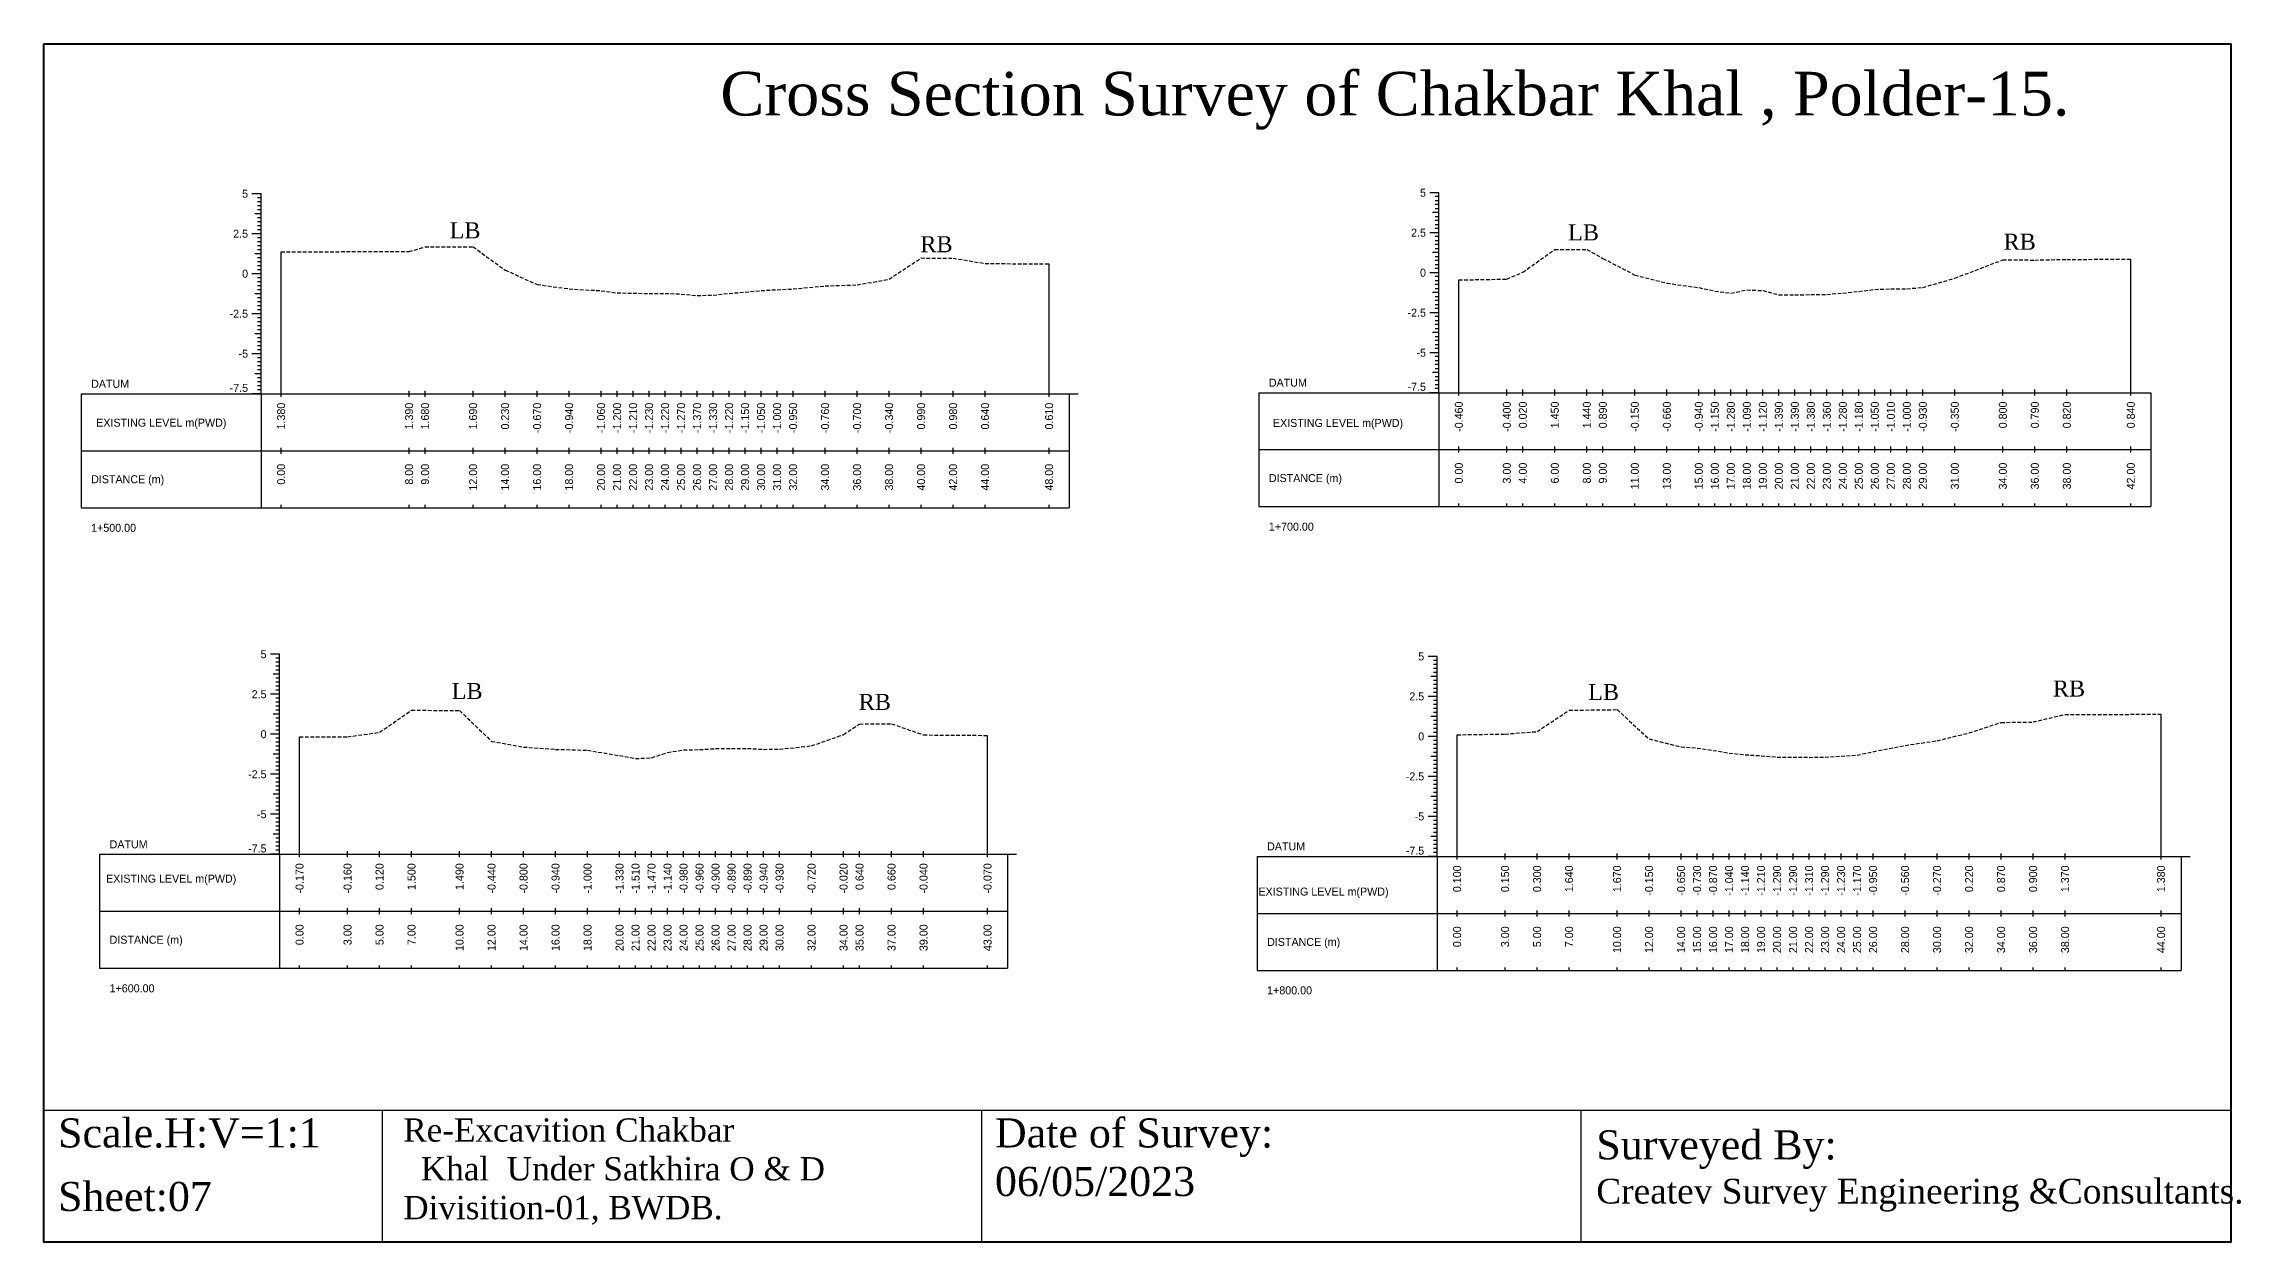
# Model space of a CAD drawing. Header units: inches. Extents: x 6579 to 9220, y -2276 to -1013.
# Drawn here: x 6579.3 to 6730.4, y -1930 to -1847.6 of the extents above; entities that cross this region are included whole.
import ezdxf
from ezdxf.enums import TextEntityAlignment as Align

# ---------------------------------------------------------------- set-up
doc = ezdxf.new("R2010")
doc.units = ezdxf.units.IN
doc.header["$MEASUREMENT"] = 0
doc.linetypes.add('HIDDEN', pattern=[0.375, 0.25, -0.125])
doc.layers.add('CS_Drawing', color=7, linetype='Continuous')
doc.layers.add('GL', color=3, linetype='HIDDEN')
doc.styles.add('romans', font='romans.shx')

msp = doc.modelspace()

# ---------------------------------------------------------------- linework, layer by layer
at = {"color": 4, "lineweight": 40}
msp.add_lwpolyline([(6579.35, -1847.63), (6729.69, -1847.63), (6729.69, -1930), (6579.35, -1930)], close=True, dxfattribs=at)
for points in [[(6729.69, -1847.63), (6729.69, -1930)], [(6579.35, -1920.93), (6729.69, -1920.93)], [(6579.35, -1920.93), (6579.35, -1930)], [(6602.59, -1920.93), (6602.59, -1930)], [(6643.8, -1920.93), (6643.8, -1930)], [(6685, -1920.93), (6685, -1930)]]:
    msp.add_lwpolyline(points)
at = {"layer": 'CS_Drawing'}
for p, q in [((6675.25, -1857.86), (6674.63, -1857.86)), ((6675.25, -1857.86), (6674.82, -1857.86)), ((6675.25, -1857.86), (6675, -1857.86)), ((6675.25, -1871.61), (6675.25, -1857.86)), ((6594.27, -1857.93), (6593.65, -1857.93)), ((6594.27, -1857.93), (6593.84, -1857.93)), ((6594.27, -1859.31), (6593.84, -1859.31)), ((6594.27, -1857.93), (6594.03, -1857.93)), ((6594.27, -1858.21), (6594.03, -1858.21)), ((6594.27, -1858.48), (6594.03, -1858.48)), ((6594.27, -1858.76), (6594.03, -1858.76)), ((6594.27, -1859.03), (6594.03, -1859.03)), ((6594.27, -1859.31), (6594.03, -1859.31)), ((6594.27, -1871.68), (6594.27, -1857.93)), ((6675.25, -1859.23), (6674.82, -1859.23)), ((6675.25, -1858.13), (6675, -1858.13)), ((6675.25, -1858.41), (6675, -1858.41)), ((6675.25, -1858.68), (6675, -1858.68)), ((6675.25, -1858.96), (6675, -1858.96)), ((6675.25, -1859.23), (6675, -1859.23)), ((6594.27, -1860.68), (6593.65, -1860.68)), ((6594.27, -1860.68), (6593.84, -1860.68)), ((6594.27, -1859.58), (6594.03, -1859.58)), ((6594.27, -1859.86), (6594.03, -1859.86)), ((6594.27, -1860.13), (6594.03, -1860.13)), ((6594.27, -1860.41), (6594.03, -1860.41)), ((6594.27, -1860.68), (6594.03, -1860.68)), ((6675.25, -1860.61), (6674.63, -1860.61)), ((6675.25, -1860.61), (6674.82, -1860.61)), ((6675.25, -1859.51), (6675, -1859.51)), ((6675.25, -1859.78), (6675, -1859.78)), ((6675.25, -1860.06), (6675, -1860.06)), ((6675.25, -1860.33), (6675, -1860.33)), ((6675.25, -1860.61), (6675, -1860.61)), ((6675.25, -1860.88), (6675, -1860.88)), ((6594.27, -1862.06), (6593.84, -1862.06)), ((6594.27, -1860.96), (6594.03, -1860.96)), ((6594.27, -1861.23), (6594.03, -1861.23)), ((6594.27, -1861.51), (6594.03, -1861.51)), ((6594.27, -1861.78), (6594.03, -1861.78)), ((6594.27, -1862.06), (6594.03, -1862.06)), ((6594.27, -1862.33), (6594.03, -1862.33)), ((6595.65, -1871.68), (6595.65, -1861.92)), ((6675.25, -1861.98), (6674.82, -1861.98)), ((6675.25, -1861.16), (6675, -1861.16)), ((6675.25, -1861.43), (6675, -1861.43)), ((6675.25, -1861.71), (6675, -1861.71)), ((6675.25, -1861.98), (6675, -1861.98)), ((6675.25, -1862.26), (6675, -1862.26)), ((6722.82, -1871.61), (6722.82, -1862.43)), ((6594.27, -1863.43), (6593.65, -1863.43)), ((6594.27, -1863.43), (6593.84, -1863.43)), ((6594.27, -1862.61), (6594.03, -1862.61)), ((6594.27, -1862.88), (6594.03, -1862.88)), ((6594.27, -1863.16), (6594.03, -1863.16)), ((6594.27, -1863.43), (6594.03, -1863.43)), ((6594.27, -1863.71), (6594.03, -1863.71)), ((6648.45, -1871.68), (6648.45, -1862.76)), ((6675.25, -1863.36), (6674.63, -1863.36)), ((6675.25, -1863.36), (6674.82, -1863.36)), ((6675.25, -1862.53), (6675, -1862.53)), ((6675.25, -1862.81), (6675, -1862.81)), ((6675.25, -1863.08), (6675, -1863.08)), ((6675.25, -1863.36), (6675, -1863.36)), ((6675.25, -1863.63), (6675, -1863.63)), ((6675.25, -1863.91), (6675, -1863.91)), ((6676.62, -1871.61), (6676.62, -1863.86)), ((6594.27, -1864.81), (6593.84, -1864.81)), ((6594.27, -1863.98), (6594.03, -1863.98)), ((6594.27, -1864.26), (6594.03, -1864.26)), ((6594.27, -1864.53), (6594.03, -1864.53)), ((6594.27, -1864.81), (6594.03, -1864.81)), ((6594.27, -1865.08), (6594.03, -1865.08)), ((6594.27, -1865.36), (6594.03, -1865.36)), ((6675.25, -1864.73), (6674.82, -1864.73)), ((6675.25, -1864.18), (6675, -1864.18)), ((6675.25, -1864.46), (6675, -1864.46)), ((6675.25, -1864.73), (6675, -1864.73)), ((6675.25, -1865.01), (6675, -1865.01)), ((6675.25, -1865.28), (6675, -1865.28)), ((6594.27, -1866.18), (6593.65, -1866.18)), ((6594.27, -1866.18), (6593.84, -1866.18)), ((6594.27, -1865.63), (6594.03, -1865.63)), ((6594.27, -1865.91), (6594.03, -1865.91)), ((6594.27, -1866.18), (6594.03, -1866.18)), ((6594.27, -1866.46), (6594.03, -1866.46)), ((6594.27, -1866.73), (6594.03, -1866.73)), ((6675.25, -1866.11), (6674.63, -1866.11)), ((6675.25, -1866.11), (6674.82, -1866.11)), ((6675.25, -1865.56), (6675, -1865.56)), ((6675.25, -1865.83), (6675, -1865.83)), ((6675.25, -1866.11), (6675, -1866.11)), ((6675.25, -1866.38), (6675, -1866.38)), ((6675.25, -1866.66), (6675, -1866.66)), ((6675.25, -1866.93), (6675, -1866.93)), ((6594.27, -1867.56), (6593.84, -1867.56)), ((6594.27, -1867.01), (6594.03, -1867.01)), ((6594.27, -1867.28), (6594.03, -1867.28)), ((6594.27, -1867.56), (6594.03, -1867.56)), ((6594.27, -1867.83), (6594.03, -1867.83)), ((6594.27, -1868.11), (6594.03, -1868.11)), ((6594.27, -1868.38), (6594.03, -1868.38)), ((6675.25, -1867.48), (6674.82, -1867.48)), ((6675.25, -1867.21), (6675, -1867.21)), ((6675.25, -1867.48), (6675, -1867.48)), ((6675.25, -1867.76), (6675, -1867.76)), ((6675.25, -1868.03), (6675, -1868.03)), ((6675.25, -1868.31), (6675, -1868.31)), ((6594.27, -1868.93), (6593.65, -1868.93)), ((6594.27, -1868.93), (6593.84, -1868.93)), ((6594.27, -1868.66), (6594.03, -1868.66)), ((6594.27, -1868.93), (6594.03, -1868.93)), ((6594.27, -1869.21), (6594.03, -1869.21)), ((6594.27, -1869.48), (6594.03, -1869.48)), ((6594.27, -1869.76), (6594.03, -1869.76)), ((6675.25, -1868.86), (6674.63, -1868.86)), ((6675.25, -1868.86), (6674.82, -1868.86)), ((6675.25, -1868.58), (6675, -1868.58)), ((6675.25, -1868.86), (6675, -1868.86)), ((6675.25, -1869.13), (6675, -1869.13)), ((6675.25, -1869.41), (6675, -1869.41)), ((6675.25, -1869.68), (6675, -1869.68)), ((6675.25, -1869.96), (6675, -1869.96)), ((6594.27, -1870.31), (6593.84, -1870.31)), ((6594.27, -1870.03), (6594.03, -1870.03)), ((6594.27, -1870.31), (6594.03, -1870.31)), ((6594.27, -1870.58), (6594.03, -1870.58)), ((6594.27, -1870.86), (6594.03, -1870.86)), ((6594.27, -1871.13), (6594.03, -1871.13)), ((6594.27, -1871.41), (6594.03, -1871.41)), ((6595.65, -1871.89), (6595.65, -1871.48)), ((6604.45, -1871.89), (6604.45, -1871.48)), ((6605.55, -1871.89), (6605.55, -1871.48)), ((6608.85, -1871.89), (6608.85, -1871.48)), ((6611.05, -1871.89), (6611.05, -1871.48)), ((6613.25, -1871.89), (6613.25, -1871.48)), ((6615.45, -1871.89), (6615.45, -1871.48)), ((6617.65, -1871.89), (6617.65, -1871.48)), ((6618.75, -1871.89), (6618.75, -1871.48)), ((6619.85, -1871.89), (6619.85, -1871.48)), ((6620.95, -1871.89), (6620.95, -1871.48)), ((6622.05, -1871.89), (6622.05, -1871.48)), ((6623.15, -1871.89), (6623.15, -1871.48)), ((6624.25, -1871.89), (6624.25, -1871.48)), ((6625.35, -1871.89), (6625.35, -1871.48)), ((6626.45, -1871.89), (6626.45, -1871.48)), ((6627.55, -1871.89), (6627.55, -1871.48)), ((6628.65, -1871.89), (6628.65, -1871.48)), ((6629.75, -1871.89), (6629.75, -1871.48)), ((6630.85, -1871.89), (6630.85, -1871.48)), ((6633.05, -1871.89), (6633.05, -1871.48)), ((6635.25, -1871.89), (6635.25, -1871.48)), ((6637.45, -1871.89), (6637.45, -1871.48)), ((6639.65, -1871.89), (6639.65, -1871.48)), ((6641.85, -1871.89), (6641.85, -1871.48)), ((6644.05, -1871.89), (6644.05, -1871.48)), ((6648.45, -1871.89), (6648.45, -1871.48)), ((6675.25, -1870.23), (6674.82, -1870.23)), ((6675.25, -1870.23), (6675, -1870.23)), ((6675.25, -1870.51), (6675, -1870.51)), ((6675.25, -1870.78), (6675, -1870.78)), ((6675.25, -1871.06), (6675, -1871.06)), ((6675.25, -1871.33), (6675, -1871.33)), ((6676.62, -1871.81), (6676.62, -1871.4)), ((6679.92, -1871.81), (6679.92, -1871.4)), ((6681.02, -1871.81), (6681.02, -1871.4)), ((6683.22, -1871.81), (6683.22, -1871.4)), ((6685.42, -1871.81), (6685.42, -1871.4)), ((6686.52, -1871.81), (6686.52, -1871.4)), ((6688.72, -1871.81), (6688.72, -1871.4)), ((6690.92, -1871.81), (6690.92, -1871.4)), ((6693.12, -1871.81), (6693.12, -1871.4)), ((6694.22, -1871.81), (6694.22, -1871.4)), ((6695.32, -1871.81), (6695.32, -1871.4)), ((6696.42, -1871.81), (6696.42, -1871.4)), ((6697.52, -1871.81), (6697.52, -1871.4)), ((6698.62, -1871.81), (6698.62, -1871.4)), ((6699.72, -1871.81), (6699.72, -1871.4)), ((6700.82, -1871.81), (6700.82, -1871.4)), ((6701.92, -1871.81), (6701.92, -1871.4)), ((6703.02, -1871.81), (6703.02, -1871.4)), ((6704.12, -1871.81), (6704.12, -1871.4)), ((6705.22, -1871.81), (6705.22, -1871.4)), ((6706.32, -1871.81), (6706.32, -1871.4)), ((6707.42, -1871.81), (6707.42, -1871.4)), ((6708.52, -1871.81), (6708.52, -1871.4)), ((6710.72, -1871.81), (6710.72, -1871.4)), ((6714.02, -1871.81), (6714.02, -1871.4)), ((6716.22, -1871.81), (6716.22, -1871.4)), ((6718.42, -1871.81), (6718.42, -1871.4)), ((6722.82, -1871.81), (6722.82, -1871.4)), ((6581.9, -1871.68), (6594.27, -1871.68)), ((6581.9, -1871.68), (6581.9, -1879.52)), ((6594.27, -1871.68), (6593.65, -1871.68)), ((6594.27, -1871.68), (6593.84, -1871.68)), ((6594.27, -1871.68), (6594.03, -1871.68)), ((6594.27, -1871.68), (6649.82, -1871.68)), ((6594.27, -1871.68), (6594.27, -1879.52)), ((6649.82, -1871.68), (6650.44, -1871.68)), ((6649.82, -1871.68), (6650.26, -1871.68)), ((6649.82, -1871.68), (6650.07, -1871.68)), ((6649.82, -1871.68), (6649.82, -1879.52)), ((6662.87, -1871.61), (6675.25, -1871.61)), ((6662.87, -1871.61), (6662.87, -1879.44)), ((6675.25, -1871.61), (6674.63, -1871.61)), ((6675.25, -1871.61), (6674.82, -1871.61)), ((6675.25, -1871.61), (6675, -1871.61)), ((6675.25, -1871.61), (6724.2, -1871.61)), ((6675.25, -1871.61), (6675.25, -1879.44)), ((6724.2, -1871.61), (6724.2, -1879.44)), ((6581.9, -1875.6), (6594.27, -1875.6)), ((6594.27, -1875.6), (6649.82, -1875.6)), ((6594.27, -1875.6), (6649.82, -1875.6)), ((6595.65, -1875.81), (6595.65, -1875.4)), ((6604.45, -1875.81), (6604.45, -1875.4)), ((6605.55, -1875.81), (6605.55, -1875.4)), ((6608.85, -1875.81), (6608.85, -1875.4)), ((6611.05, -1875.81), (6611.05, -1875.4)), ((6613.25, -1875.81), (6613.25, -1875.4)), ((6615.45, -1875.81), (6615.45, -1875.4)), ((6617.65, -1875.81), (6617.65, -1875.4)), ((6618.75, -1875.81), (6618.75, -1875.4)), ((6619.85, -1875.81), (6619.85, -1875.4)), ((6620.95, -1875.81), (6620.95, -1875.4)), ((6622.05, -1875.81), (6622.05, -1875.4)), ((6623.15, -1875.81), (6623.15, -1875.4)), ((6624.25, -1875.81), (6624.25, -1875.4)), ((6625.35, -1875.81), (6625.35, -1875.4)), ((6626.45, -1875.81), (6626.45, -1875.4)), ((6627.55, -1875.81), (6627.55, -1875.4)), ((6628.65, -1875.81), (6628.65, -1875.4)), ((6629.75, -1875.81), (6629.75, -1875.4)), ((6630.85, -1875.81), (6630.85, -1875.4)), ((6633.05, -1875.81), (6633.05, -1875.4)), ((6635.25, -1875.81), (6635.25, -1875.4)), ((6637.45, -1875.81), (6637.45, -1875.4)), ((6639.65, -1875.81), (6639.65, -1875.4)), ((6641.85, -1875.81), (6641.85, -1875.4)), ((6644.05, -1875.81), (6644.05, -1875.4)), ((6648.45, -1875.81), (6648.45, -1875.4)), ((6662.87, -1875.52), (6675.25, -1875.52)), ((6675.25, -1875.52), (6724.2, -1875.52)), ((6675.25, -1875.52), (6724.2, -1875.52)), ((6676.62, -1875.73), (6676.62, -1875.32)), ((6679.92, -1875.73), (6679.92, -1875.32)), ((6681.02, -1875.73), (6681.02, -1875.32)), ((6683.22, -1875.73), (6683.22, -1875.32)), ((6685.42, -1875.73), (6685.42, -1875.32)), ((6686.52, -1875.73), (6686.52, -1875.32)), ((6688.72, -1875.73), (6688.72, -1875.32)), ((6690.92, -1875.73), (6690.92, -1875.32)), ((6693.12, -1875.73), (6693.12, -1875.32)), ((6694.22, -1875.73), (6694.22, -1875.32)), ((6695.32, -1875.73), (6695.32, -1875.32)), ((6696.42, -1875.73), (6696.42, -1875.32)), ((6697.52, -1875.73), (6697.52, -1875.32)), ((6698.62, -1875.73), (6698.62, -1875.32)), ((6699.72, -1875.73), (6699.72, -1875.32)), ((6700.82, -1875.73), (6700.82, -1875.32)), ((6701.92, -1875.73), (6701.92, -1875.32)), ((6703.02, -1875.73), (6703.02, -1875.32)), ((6704.12, -1875.73), (6704.12, -1875.32)), ((6705.22, -1875.73), (6705.22, -1875.32)), ((6706.32, -1875.73), (6706.32, -1875.32)), ((6707.42, -1875.73), (6707.42, -1875.32)), ((6708.52, -1875.73), (6708.52, -1875.32)), ((6710.72, -1875.73), (6710.72, -1875.32)), ((6714.02, -1875.73), (6714.02, -1875.32)), ((6716.22, -1875.73), (6716.22, -1875.32)), ((6718.42, -1875.73), (6718.42, -1875.32)), ((6722.82, -1875.73), (6722.82, -1875.32)), ((6581.9, -1879.52), (6594.27, -1879.52)), ((6594.27, -1879.52), (6649.82, -1879.52)), ((6595.65, -1879.52), (6595.65, -1879.32)), ((6604.45, -1879.52), (6604.45, -1879.32)), ((6605.55, -1879.52), (6605.55, -1879.32)), ((6608.85, -1879.52), (6608.85, -1879.32)), ((6611.05, -1879.52), (6611.05, -1879.32)), ((6613.25, -1879.52), (6613.25, -1879.32)), ((6615.45, -1879.52), (6615.45, -1879.32)), ((6617.65, -1879.52), (6617.65, -1879.32)), ((6618.75, -1879.52), (6618.75, -1879.32)), ((6619.85, -1879.52), (6619.85, -1879.32)), ((6620.95, -1879.52), (6620.95, -1879.32)), ((6622.05, -1879.52), (6622.05, -1879.32)), ((6623.15, -1879.52), (6623.15, -1879.32)), ((6624.25, -1879.52), (6624.25, -1879.32)), ((6625.35, -1879.52), (6625.35, -1879.32)), ((6626.45, -1879.52), (6626.45, -1879.32)), ((6627.55, -1879.52), (6627.55, -1879.32)), ((6628.65, -1879.52), (6628.65, -1879.32)), ((6629.75, -1879.52), (6629.75, -1879.32)), ((6630.85, -1879.52), (6630.85, -1879.32)), ((6633.05, -1879.52), (6633.05, -1879.32)), ((6635.25, -1879.52), (6635.25, -1879.32)), ((6637.45, -1879.52), (6637.45, -1879.32)), ((6639.65, -1879.52), (6639.65, -1879.32)), ((6641.85, -1879.52), (6641.85, -1879.32)), ((6644.05, -1879.52), (6644.05, -1879.32)), ((6648.45, -1879.52), (6648.45, -1879.32)), ((6662.87, -1879.44), (6675.25, -1879.44)), ((6675.25, -1879.44), (6724.2, -1879.44)), ((6676.62, -1879.44), (6676.62, -1879.24)), ((6679.92, -1879.44), (6679.92, -1879.24)), ((6681.02, -1879.44), (6681.02, -1879.24)), ((6683.22, -1879.44), (6683.22, -1879.24)), ((6685.42, -1879.44), (6685.42, -1879.24)), ((6686.52, -1879.44), (6686.52, -1879.24)), ((6688.72, -1879.44), (6688.72, -1879.24)), ((6690.92, -1879.44), (6690.92, -1879.24)), ((6693.12, -1879.44), (6693.12, -1879.24)), ((6694.22, -1879.44), (6694.22, -1879.24)), ((6695.32, -1879.44), (6695.32, -1879.24)), ((6696.42, -1879.44), (6696.42, -1879.24)), ((6697.52, -1879.44), (6697.52, -1879.24)), ((6698.62, -1879.44), (6698.62, -1879.24)), ((6699.72, -1879.44), (6699.72, -1879.24)), ((6700.82, -1879.44), (6700.82, -1879.24)), ((6701.92, -1879.44), (6701.92, -1879.24)), ((6703.02, -1879.44), (6703.02, -1879.24)), ((6704.12, -1879.44), (6704.12, -1879.24)), ((6705.22, -1879.44), (6705.22, -1879.24)), ((6706.32, -1879.44), (6706.32, -1879.24)), ((6707.42, -1879.44), (6707.42, -1879.24)), ((6708.52, -1879.44), (6708.52, -1879.24)), ((6710.72, -1879.44), (6710.72, -1879.24)), ((6714.02, -1879.44), (6714.02, -1879.24)), ((6716.22, -1879.44), (6716.22, -1879.24)), ((6718.42, -1879.44), (6718.42, -1879.24)), ((6722.82, -1879.44), (6722.82, -1879.24)), ((6595.55, -1889.59), (6594.93, -1889.59)), ((6595.55, -1889.59), (6595.11, -1889.59)), ((6595.55, -1889.59), (6595.3, -1889.59)), ((6595.55, -1903.34), (6595.55, -1889.59)), ((6595.55, -1890.97), (6595.11, -1890.97)), ((6595.55, -1889.87), (6595.3, -1889.87)), ((6595.55, -1890.14), (6595.3, -1890.14)), ((6595.55, -1890.42), (6595.3, -1890.42)), ((6595.55, -1890.69), (6595.3, -1890.69)), ((6595.55, -1890.97), (6595.3, -1890.97)), ((6675.13, -1889.74), (6674.51, -1889.74)), ((6675.13, -1889.74), (6674.7, -1889.74)), ((6675.13, -1891.12), (6674.7, -1891.12)), ((6675.13, -1889.74), (6674.88, -1889.74)), ((6675.13, -1890.02), (6674.88, -1890.02)), ((6675.13, -1890.29), (6674.88, -1890.29)), ((6675.13, -1890.57), (6674.88, -1890.57)), ((6675.13, -1890.84), (6674.88, -1890.84)), ((6675.13, -1891.12), (6674.88, -1891.12)), ((6675.13, -1903.49), (6675.13, -1889.74)), ((6595.55, -1892.34), (6594.93, -1892.34)), ((6595.55, -1892.34), (6595.11, -1892.34)), ((6595.55, -1891.24), (6595.3, -1891.24)), ((6595.55, -1891.52), (6595.3, -1891.52)), ((6595.55, -1891.79), (6595.3, -1891.79)), ((6595.55, -1892.07), (6595.3, -1892.07)), ((6595.55, -1892.34), (6595.3, -1892.34)), ((6595.55, -1892.62), (6595.3, -1892.62)), ((6675.13, -1892.49), (6674.51, -1892.49)), ((6675.13, -1892.49), (6674.7, -1892.49)), ((6675.13, -1891.39), (6674.88, -1891.39)), ((6675.13, -1891.67), (6674.88, -1891.67)), ((6675.13, -1891.94), (6674.88, -1891.94)), ((6675.13, -1892.22), (6674.88, -1892.22)), ((6675.13, -1892.49), (6674.88, -1892.49)), ((6595.55, -1893.72), (6595.11, -1893.72)), ((6595.55, -1892.89), (6595.3, -1892.89)), ((6595.55, -1893.17), (6595.3, -1893.17)), ((6595.55, -1893.44), (6595.3, -1893.44)), ((6595.55, -1893.72), (6595.3, -1893.72)), ((6595.55, -1893.99), (6595.3, -1893.99)), ((6675.13, -1893.87), (6674.7, -1893.87)), ((6675.13, -1892.77), (6674.88, -1892.77)), ((6675.13, -1893.04), (6674.88, -1893.04)), ((6675.13, -1893.32), (6674.88, -1893.32)), ((6675.13, -1893.59), (6674.88, -1893.59)), ((6675.13, -1893.87), (6674.88, -1893.87)), ((6675.13, -1894.14), (6674.88, -1894.14)), ((6724.9, -1903.49), (6724.9, -1893.72)), ((6595.55, -1895.09), (6594.93, -1895.09)), ((6595.55, -1895.09), (6595.11, -1895.09)), ((6595.55, -1894.27), (6595.3, -1894.27)), ((6595.55, -1894.54), (6595.3, -1894.54)), ((6595.55, -1894.82), (6595.3, -1894.82)), ((6595.55, -1895.09), (6595.3, -1895.09)), ((6595.55, -1895.37), (6595.3, -1895.37)), ((6595.55, -1895.64), (6595.3, -1895.64)), ((6596.92, -1903.34), (6596.92, -1895.28)), ((6644.22, -1903.34), (6644.22, -1895.17)), ((6675.13, -1895.24), (6674.51, -1895.24)), ((6675.13, -1895.24), (6674.7, -1895.24)), ((6675.13, -1894.42), (6674.88, -1894.42)), ((6675.13, -1894.69), (6674.88, -1894.69)), ((6675.13, -1894.97), (6674.88, -1894.97)), ((6675.13, -1895.24), (6674.88, -1895.24)), ((6675.13, -1895.52), (6674.88, -1895.52)), ((6676.5, -1903.49), (6676.5, -1895.13)), ((6595.55, -1896.47), (6595.11, -1896.47)), ((6595.55, -1895.92), (6595.3, -1895.92)), ((6595.55, -1896.19), (6595.3, -1896.19)), ((6595.55, -1896.47), (6595.3, -1896.47)), ((6595.55, -1896.74), (6595.3, -1896.74)), ((6595.55, -1897.02), (6595.3, -1897.02)), ((6675.13, -1896.62), (6674.7, -1896.62)), ((6675.13, -1895.79), (6674.88, -1895.79)), ((6675.13, -1896.07), (6674.88, -1896.07)), ((6675.13, -1896.34), (6674.88, -1896.34)), ((6675.13, -1896.62), (6674.88, -1896.62)), ((6675.13, -1896.89), (6674.88, -1896.89)), ((6675.13, -1897.17), (6674.88, -1897.17)), ((6595.55, -1897.84), (6594.93, -1897.84)), ((6595.55, -1897.84), (6595.11, -1897.84)), ((6595.55, -1897.29), (6595.3, -1897.29)), ((6595.55, -1897.57), (6595.3, -1897.57)), ((6595.55, -1897.84), (6595.3, -1897.84)), ((6595.55, -1898.12), (6595.3, -1898.12)), ((6595.55, -1898.39), (6595.3, -1898.39)), ((6595.55, -1898.67), (6595.3, -1898.67)), ((6675.13, -1897.99), (6674.51, -1897.99)), ((6675.13, -1897.99), (6674.7, -1897.99)), ((6675.13, -1897.44), (6674.88, -1897.44)), ((6675.13, -1897.72), (6674.88, -1897.72)), ((6675.13, -1897.99), (6674.88, -1897.99)), ((6675.13, -1898.27), (6674.88, -1898.27)), ((6675.13, -1898.54), (6674.88, -1898.54)), ((6595.55, -1899.22), (6595.11, -1899.22)), ((6595.55, -1898.94), (6595.3, -1898.94)), ((6595.55, -1899.22), (6595.3, -1899.22)), ((6595.55, -1899.49), (6595.3, -1899.49)), ((6595.55, -1899.77), (6595.3, -1899.77)), ((6595.55, -1900.04), (6595.3, -1900.04)), ((6675.13, -1899.37), (6674.7, -1899.37)), ((6675.13, -1898.82), (6674.88, -1898.82)), ((6675.13, -1899.09), (6674.88, -1899.09)), ((6675.13, -1899.37), (6674.88, -1899.37)), ((6675.13, -1899.64), (6674.88, -1899.64)), ((6675.13, -1899.92), (6674.88, -1899.92)), ((6675.13, -1900.19), (6674.88, -1900.19)), ((6595.55, -1900.59), (6594.93, -1900.59)), ((6595.55, -1900.59), (6595.11, -1900.59)), ((6595.55, -1900.32), (6595.3, -1900.32)), ((6595.55, -1900.59), (6595.3, -1900.59)), ((6595.55, -1900.87), (6595.3, -1900.87)), ((6595.55, -1901.14), (6595.3, -1901.14)), ((6595.55, -1901.42), (6595.3, -1901.42)), ((6595.55, -1901.69), (6595.3, -1901.69)), ((6675.13, -1900.74), (6674.51, -1900.74)), ((6675.13, -1900.74), (6674.7, -1900.74)), ((6675.13, -1900.47), (6674.88, -1900.47)), ((6675.13, -1900.74), (6674.88, -1900.74)), ((6675.13, -1901.02), (6674.88, -1901.02)), ((6675.13, -1901.29), (6674.88, -1901.29)), ((6675.13, -1901.57), (6674.88, -1901.57)), ((6595.55, -1901.97), (6595.11, -1901.97)), ((6595.55, -1901.97), (6595.3, -1901.97)), ((6595.55, -1902.24), (6595.3, -1902.24)), ((6595.55, -1902.52), (6595.3, -1902.52)), ((6595.55, -1902.79), (6595.3, -1902.79)), ((6595.55, -1903.07), (6595.3, -1903.07)), ((6596.92, -1903.55), (6596.92, -1903.14)), ((6600.22, -1903.55), (6600.22, -1903.14)), ((6602.42, -1903.55), (6602.42, -1903.14)), ((6604.62, -1903.55), (6604.62, -1903.14)), ((6607.92, -1903.55), (6607.92, -1903.14)), ((6610.12, -1903.55), (6610.12, -1903.14)), ((6612.32, -1903.55), (6612.32, -1903.14)), ((6614.52, -1903.55), (6614.52, -1903.14)), ((6616.72, -1903.55), (6616.72, -1903.14)), ((6618.92, -1903.55), (6618.92, -1903.14)), ((6620.02, -1903.55), (6620.02, -1903.14)), ((6621.12, -1903.55), (6621.12, -1903.14)), ((6622.22, -1903.55), (6622.22, -1903.14)), ((6623.32, -1903.55), (6623.32, -1903.14)), ((6624.42, -1903.55), (6624.42, -1903.14)), ((6625.52, -1903.55), (6625.52, -1903.14)), ((6626.62, -1903.55), (6626.62, -1903.14)), ((6627.72, -1903.55), (6627.72, -1903.14)), ((6628.82, -1903.55), (6628.82, -1903.14)), ((6629.92, -1903.55), (6629.92, -1903.14)), ((6632.12, -1903.55), (6632.12, -1903.14)), ((6634.32, -1903.55), (6634.32, -1903.14)), ((6635.42, -1903.55), (6635.42, -1903.14)), ((6637.62, -1903.55), (6637.62, -1903.14)), ((6639.82, -1903.55), (6639.82, -1903.14)), ((6644.22, -1903.55), (6644.22, -1903.14)), ((6675.13, -1902.12), (6674.7, -1902.12)), ((6675.13, -1901.84), (6674.88, -1901.84)), ((6675.13, -1902.12), (6674.88, -1902.12)), ((6675.13, -1902.39), (6674.88, -1902.39)), ((6675.13, -1902.67), (6674.88, -1902.67)), ((6675.13, -1902.94), (6674.88, -1902.94)), ((6675.13, -1903.22), (6674.88, -1903.22)), ((6583.17, -1903.34), (6595.55, -1903.34)), ((6583.17, -1903.34), (6583.17, -1911.18)), ((6595.55, -1903.34), (6594.93, -1903.34)), ((6595.55, -1903.34), (6595.11, -1903.34)), ((6595.55, -1903.34), (6595.3, -1903.34)), ((6595.55, -1903.34), (6645.6, -1903.34)), ((6595.55, -1903.34), (6595.55, -1911.18)), ((6645.6, -1903.34), (6646.21, -1903.34)), ((6645.6, -1903.34), (6646.03, -1903.34)), ((6645.6, -1903.34), (6645.84, -1903.34)), ((6645.6, -1903.34), (6645.6, -1911.18)), ((6662.75, -1903.49), (6675.13, -1903.49)), ((6662.75, -1903.49), (6662.75, -1911.33)), ((6675.13, -1903.49), (6674.51, -1903.49)), ((6675.13, -1903.49), (6674.7, -1903.49)), ((6675.13, -1903.49), (6674.88, -1903.49)), ((6675.13, -1903.49), (6726.28, -1903.49)), ((6675.13, -1903.49), (6675.13, -1911.33)), ((6676.5, -1903.7), (6676.5, -1903.29)), ((6679.8, -1903.7), (6679.8, -1903.29)), ((6682, -1903.7), (6682, -1903.29)), ((6684.2, -1903.7), (6684.2, -1903.29)), ((6687.5, -1903.7), (6687.5, -1903.29)), ((6689.7, -1903.7), (6689.7, -1903.29)), ((6691.9, -1903.7), (6691.9, -1903.29)), ((6693, -1903.7), (6693, -1903.29)), ((6694.1, -1903.7), (6694.1, -1903.29)), ((6695.2, -1903.7), (6695.2, -1903.29)), ((6696.3, -1903.7), (6696.3, -1903.29)), ((6697.4, -1903.7), (6697.4, -1903.29)), ((6698.5, -1903.7), (6698.5, -1903.29)), ((6699.6, -1903.7), (6699.6, -1903.29)), ((6700.7, -1903.7), (6700.7, -1903.29)), ((6701.8, -1903.7), (6701.8, -1903.29)), ((6702.9, -1903.7), (6702.9, -1903.29)), ((6704, -1903.7), (6704, -1903.29)), ((6705.1, -1903.7), (6705.1, -1903.29)), ((6707.3, -1903.7), (6707.3, -1903.29)), ((6709.5, -1903.7), (6709.5, -1903.29)), ((6711.7, -1903.7), (6711.7, -1903.29)), ((6713.9, -1903.7), (6713.9, -1903.29)), ((6716.1, -1903.7), (6716.1, -1903.29)), ((6718.3, -1903.7), (6718.3, -1903.29)), ((6724.9, -1903.7), (6724.9, -1903.29)), ((6726.28, -1903.49), (6726.9, -1903.49)), ((6726.28, -1903.49), (6726.71, -1903.49)), ((6726.28, -1903.49), (6726.53, -1903.49)), ((6726.28, -1903.49), (6726.28, -1911.33)), ((6583.17, -1907.26), (6595.55, -1907.26)), ((6595.55, -1907.26), (6645.6, -1907.26)), ((6595.55, -1907.26), (6645.6, -1907.26)), ((6596.92, -1907.47), (6596.92, -1907.06)), ((6600.22, -1907.47), (6600.22, -1907.06)), ((6602.42, -1907.47), (6602.42, -1907.06)), ((6604.62, -1907.47), (6604.62, -1907.06)), ((6607.92, -1907.47), (6607.92, -1907.06)), ((6610.12, -1907.47), (6610.12, -1907.06)), ((6612.32, -1907.47), (6612.32, -1907.06)), ((6614.52, -1907.47), (6614.52, -1907.06)), ((6616.72, -1907.47), (6616.72, -1907.06)), ((6618.92, -1907.47), (6618.92, -1907.06)), ((6620.02, -1907.47), (6620.02, -1907.06)), ((6621.12, -1907.47), (6621.12, -1907.06)), ((6622.22, -1907.47), (6622.22, -1907.06)), ((6623.32, -1907.47), (6623.32, -1907.06)), ((6624.42, -1907.47), (6624.42, -1907.06)), ((6625.52, -1907.47), (6625.52, -1907.06)), ((6626.62, -1907.47), (6626.62, -1907.06)), ((6627.72, -1907.47), (6627.72, -1907.06)), ((6628.82, -1907.47), (6628.82, -1907.06)), ((6629.92, -1907.47), (6629.92, -1907.06)), ((6632.12, -1907.47), (6632.12, -1907.06)), ((6634.32, -1907.47), (6634.32, -1907.06)), ((6635.42, -1907.47), (6635.42, -1907.06)), ((6637.62, -1907.47), (6637.62, -1907.06)), ((6639.82, -1907.47), (6639.82, -1907.06)), ((6644.22, -1907.47), (6644.22, -1907.06)), ((6662.75, -1907.41), (6675.13, -1907.41)), ((6675.13, -1907.41), (6726.28, -1907.41)), ((6675.13, -1907.41), (6726.28, -1907.41)), ((6676.5, -1907.62), (6676.5, -1907.2)), ((6679.8, -1907.62), (6679.8, -1907.2)), ((6682, -1907.62), (6682, -1907.2)), ((6684.2, -1907.62), (6684.2, -1907.2)), ((6687.5, -1907.62), (6687.5, -1907.2)), ((6689.7, -1907.62), (6689.7, -1907.2)), ((6691.9, -1907.62), (6691.9, -1907.2)), ((6693, -1907.62), (6693, -1907.2)), ((6694.1, -1907.62), (6694.1, -1907.2)), ((6695.2, -1907.62), (6695.2, -1907.2)), ((6696.3, -1907.62), (6696.3, -1907.2)), ((6697.4, -1907.62), (6697.4, -1907.2)), ((6698.5, -1907.62), (6698.5, -1907.2)), ((6699.6, -1907.62), (6699.6, -1907.2)), ((6700.7, -1907.62), (6700.7, -1907.2)), ((6701.8, -1907.62), (6701.8, -1907.2)), ((6702.9, -1907.62), (6702.9, -1907.2)), ((6704, -1907.62), (6704, -1907.2)), ((6705.1, -1907.62), (6705.1, -1907.2)), ((6707.3, -1907.62), (6707.3, -1907.2)), ((6709.5, -1907.62), (6709.5, -1907.2)), ((6711.7, -1907.62), (6711.7, -1907.2)), ((6713.9, -1907.62), (6713.9, -1907.2)), ((6716.1, -1907.62), (6716.1, -1907.2)), ((6718.3, -1907.62), (6718.3, -1907.2)), ((6724.9, -1907.62), (6724.9, -1907.2)), ((6583.17, -1911.18), (6595.55, -1911.18)), ((6595.55, -1911.18), (6645.6, -1911.18)), ((6596.92, -1911.18), (6596.92, -1910.98)), ((6600.22, -1911.18), (6600.22, -1910.98)), ((6602.42, -1911.18), (6602.42, -1910.98)), ((6604.62, -1911.18), (6604.62, -1910.98)), ((6607.92, -1911.18), (6607.92, -1910.98)), ((6610.12, -1911.18), (6610.12, -1910.98)), ((6612.32, -1911.18), (6612.32, -1910.98)), ((6614.52, -1911.18), (6614.52, -1910.98)), ((6616.72, -1911.18), (6616.72, -1910.98)), ((6618.92, -1911.18), (6618.92, -1910.98)), ((6620.02, -1911.18), (6620.02, -1910.98)), ((6621.12, -1911.18), (6621.12, -1910.98)), ((6622.22, -1911.18), (6622.22, -1910.98)), ((6623.32, -1911.18), (6623.32, -1910.98)), ((6624.42, -1911.18), (6624.42, -1910.98)), ((6625.52, -1911.18), (6625.52, -1910.98)), ((6626.62, -1911.18), (6626.62, -1910.98)), ((6627.72, -1911.18), (6627.72, -1910.98)), ((6628.82, -1911.18), (6628.82, -1910.98)), ((6629.92, -1911.18), (6629.92, -1910.98)), ((6632.12, -1911.18), (6632.12, -1910.98)), ((6634.32, -1911.18), (6634.32, -1910.98)), ((6635.42, -1911.18), (6635.42, -1910.98)), ((6637.62, -1911.18), (6637.62, -1910.98)), ((6639.82, -1911.18), (6639.82, -1910.98)), ((6644.22, -1911.18), (6644.22, -1910.98)), ((6662.75, -1911.33), (6675.13, -1911.33)), ((6675.13, -1911.33), (6726.28, -1911.33)), ((6676.5, -1911.33), (6676.5, -1911.12)), ((6679.8, -1911.33), (6679.8, -1911.12)), ((6682, -1911.33), (6682, -1911.12)), ((6684.2, -1911.33), (6684.2, -1911.12)), ((6687.5, -1911.33), (6687.5, -1911.12)), ((6689.7, -1911.33), (6689.7, -1911.12)), ((6691.9, -1911.33), (6691.9, -1911.12)), ((6693, -1911.33), (6693, -1911.12)), ((6694.1, -1911.33), (6694.1, -1911.12)), ((6695.2, -1911.33), (6695.2, -1911.12)), ((6696.3, -1911.33), (6696.3, -1911.12)), ((6697.4, -1911.33), (6697.4, -1911.12)), ((6698.5, -1911.33), (6698.5, -1911.12)), ((6699.6, -1911.33), (6699.6, -1911.12)), ((6700.7, -1911.33), (6700.7, -1911.12)), ((6701.8, -1911.33), (6701.8, -1911.12)), ((6702.9, -1911.33), (6702.9, -1911.12)), ((6704, -1911.33), (6704, -1911.12)), ((6705.1, -1911.33), (6705.1, -1911.12)), ((6707.3, -1911.33), (6707.3, -1911.12)), ((6709.5, -1911.33), (6709.5, -1911.12)), ((6711.7, -1911.33), (6711.7, -1911.12)), ((6713.9, -1911.33), (6713.9, -1911.12)), ((6716.1, -1911.33), (6716.1, -1911.12)), ((6718.3, -1911.33), (6718.3, -1911.12)), ((6724.9, -1911.33), (6724.9, -1911.12))]:
    msp.add_line(p, q, dxfattribs=at)
at = {"layer": 'GL'}
for points in [[(6595.65, -1861.92), (6604.45, -1861.91), (6605.55, -1861.59), (6608.85, -1861.58), (6611.05, -1863.18), (6613.25, -1864.17), (6615.45, -1864.47), (6617.65, -1864.6), (6618.75, -1864.75), (6619.85, -1864.77), (6620.95, -1864.79), (6622.05, -1864.78), (6623.15, -1864.83), (6624.25, -1864.94), (6625.35, -1864.9), (6626.45, -1864.78), (6627.55, -1864.7), (6628.65, -1864.59), (6629.75, -1864.53), (6630.85, -1864.48), (6633.05, -1864.27), (6635.25, -1864.2), (6637.45, -1863.81), (6639.65, -1862.35), (6641.85, -1862.36), (6644.05, -1862.73), (6648.45, -1862.76)], [(6676.62, -1863.86), (6679.92, -1863.8), (6681.02, -1863.33), (6683.22, -1861.76), (6685.42, -1861.77), (6686.52, -1862.38), (6688.72, -1863.52), (6690.92, -1864.08), (6693.12, -1864.39), (6694.22, -1864.62), (6695.32, -1864.76), (6696.42, -1864.55), (6697.52, -1864.59), (6698.62, -1864.88), (6699.72, -1864.88), (6700.82, -1864.87), (6701.92, -1864.85), (6703.02, -1864.76), (6704.12, -1864.65), (6705.22, -1864.51), (6706.32, -1864.47), (6707.42, -1864.46), (6708.52, -1864.38), (6710.72, -1863.74), (6714.02, -1862.48), (6716.22, -1862.49), (6718.42, -1862.45), (6722.82, -1862.43)], [(6596.92, -1895.28), (6600.22, -1895.27), (6602.42, -1894.96), (6604.62, -1893.44), (6607.92, -1893.46), (6610.12, -1895.58), (6612.32, -1895.97), (6614.52, -1896.13), (6616.72, -1896.19), (6618.92, -1896.56), (6620.02, -1896.76), (6621.12, -1896.71), (6622.22, -1896.35), (6623.32, -1896.17), (6624.42, -1896.15), (6625.52, -1896.08), (6626.62, -1896.07), (6627.72, -1896.07), (6628.82, -1896.13), (6629.92, -1896.12), (6632.12, -1895.89), (6634.32, -1895.12), (6635.42, -1894.39), (6637.62, -1894.37), (6639.82, -1895.14), (6644.22, -1895.17)], [(6676.5, -1895.13), (6679.8, -1895.08), (6682, -1894.91), (6684.2, -1893.44), (6687.5, -1893.4), (6689.7, -1895.41), (6691.9, -1895.96), (6693, -1896.04), (6694.1, -1896.2), (6695.2, -1896.39), (6696.3, -1896.5), (6697.4, -1896.57), (6698.5, -1896.66), (6699.6, -1896.66), (6700.7, -1896.68), (6701.8, -1896.66), (6702.9, -1896.59), (6704, -1896.53), (6705.1, -1896.29), (6707.3, -1895.86), (6709.5, -1895.54), (6711.7, -1895), (6713.9, -1894.28), (6716.1, -1894.25), (6718.3, -1893.73), (6724.9, -1893.72)]]:
    msp.add_lwpolyline(points, dxfattribs=at)

# ---------------------------------------------------------------- texts
at = {"attachment_point": 1, "style": 'romans'}
for s, insert, char_height, width in [('{\\fTimes New Roman|b0|i0|c0|p18;Cross Section Survey of Chakbar Khal , Polder-15.}', (6625.85, -1849.55), 3, 89.3868), ('{\\fTimes New Roman|b0|i0|c0|p18;LB}', (6607.24, -1859.9), 1.1, 289.7464), ('{\\fTimes New Roman|b0|i0|c0|p18;RB}', (6639.6, -1860.85), 1.1, 289.7464), ('{\\fTimes New Roman|b0|i0|c0|p18;LB}', (6684.13, -1860.04), 1.1, 289.7464), ('{\\fTimes New Roman|b0|i0|c0|p18;RB}', (6714.07, -1860.68), 1.1, 289.7464), ('{\\fTimes New Roman|b0|i0|c0|p18;LB}', (6607.38, -1891.57), 1.1, 289.7464), ('{\\fTimes New Roman|b0|i0|c0|p18;RB}', (6635.36, -1892.32), 1.1, 289.7464), ('{\\fTimes New Roman|b0|i0|c0|p18;LB}', (6685.51, -1891.64), 1.1, 289.7464), ('{\\fTimes New Roman|b0|i0|c0|p18;RB}', (6717.46, -1891.4), 1.1, 289.7464), ('{\\fTimes New Roman|b0|i0|c0|p18;Date of Survey: 06/05/2023}', (6644.73, -1921.5), 2, 22.2708), ('{\\fTimes New Roman|b0|i0|c0|p18;Scale.H:V=1:1}', (6580.32, -1921.5), 2, 22.2708), ('{\\fTimes New Roman|b0|i0|c0|p18;Re-Excavition Chakbar \\P  Khal  Under Satkhira O & D    Divisition-01, BWDB.}', (6604.05, -1921.5), 1.6, 38.8405), ('{\\fTimes New Roman|b0|i0|c0|p18;Surveyed By:                                     \\H0.85x;Createv Survey Engineering &Consultants.}', (6686.07, -1922.32), 2, 45.2193), ('{\\fTimes New Roman|b0|i0|c0|p18;Sheet:07}', (6580.32, -1925.87), 2, 38.8405)]:
    msp.add_mtext(s, dxfattribs=dict(at, insert=insert, char_height=char_height, width=width))
at = {"layer": 'CS_Drawing'}
for s, p in [('5', (6593.38, -1857.93)), ('5', (6674.36, -1857.86)), ('2.5', (6593.38, -1860.68)), ('2.5', (6674.36, -1860.61)), ('0', (6593.38, -1863.43)), ('0', (6674.36, -1863.36)), ('-2.5', (6593.38, -1866.18)), ('-2.5', (6674.36, -1866.11)), ('-5', (6593.38, -1868.93)), ('-5', (6674.36, -1868.86)), ('5', (6594.65, -1889.59)), ('5', (6674.24, -1889.74)), ('2.5', (6594.65, -1892.34)), ('2.5', (6674.24, -1892.49)), ('0', (6594.65, -1895.09)), ('0', (6674.24, -1895.24)), ('-2.5', (6594.65, -1897.84)), ('-2.5', (6674.24, -1897.99)), ('-5', (6594.65, -1900.59)), ('-5', (6674.24, -1900.74))]:
    msp.add_text(s, height=0.55, dxfattribs=at).set_placement(p, align=Align.MIDDLE_RIGHT)
for s, p in [('DATUM', (6582.59, -1871)), ('DATUM', (6663.56, -1870.92)), ('EXISTING LEVEL m(PWD)', (6582.94, -1873.67)), ('EXISTING LEVEL m(PWD)', (6663.84, -1873.69)), ('DISTANCE (m)', (6582.59, -1877.56)), ('DISTANCE (m)', (6663.56, -1877.48)), ('1+700.00', (6663.56, -1880.82)), ('1+500.00', (6582.59, -1880.9)), ('DATUM', (6583.86, -1902.66)), ('DATUM', (6663.44, -1902.8)), ('EXISTING LEVEL m(PWD)', (6583.62, -1905.02)), ('EXISTING LEVEL m(PWD)', (6662.84, -1905.91)), ('DISTANCE (m)', (6583.86, -1909.22)), ('DISTANCE (m)', (6663.44, -1909.37)), ('1+600.00', (6583.86, -1912.56)), ('1+800.00', (6663.44, -1912.7))]:
    msp.add_text(s, height=0.55, dxfattribs=at).set_placement(p, align=Align.MIDDLE_LEFT)
for p in [(6593.38, -1871.56), (6674.36, -1871.48), (6594.65, -1903.22), (6674.24, -1903.37)]:
    msp.add_text('-7.5', height=0.55, dxfattribs=at).set_placement(p, align=Align.RIGHT)
for s, p in [('1.380', (6595.65, -1872.3)), ('1.390', (6604.45, -1872.3)), ('1.680', (6605.55, -1872.3)), ('1.690', (6608.85, -1872.3)), ('0.230', (6611.05, -1872.3)), ('-0.670', (6613.25, -1872.3)), ('-0.940', (6615.45, -1872.3)), ('-1.060', (6617.65, -1872.3)), ('-1.200', (6618.75, -1872.3)), ('-1.210', (6619.85, -1872.3)), ('-1.230', (6620.95, -1872.3)), ('-1.220', (6622.05, -1872.3)), ('-1.270', (6623.15, -1872.3)), ('-1.370', (6624.25, -1872.3)), ('-1.330', (6625.35, -1872.3)), ('-1.220', (6626.45, -1872.3)), ('-1.150', (6627.55, -1872.3)), ('-1.050', (6628.65, -1872.3)), ('-1.000', (6629.75, -1872.3)), ('-0.950', (6630.85, -1872.3)), ('-0.760', (6633.05, -1872.3)), ('-0.700', (6635.25, -1872.3)), ('-0.340', (6637.45, -1872.3)), ('0.990', (6639.65, -1872.3)), ('0.980', (6641.85, -1872.3)), ('0.640', (6644.05, -1872.3)), ('0.610', (6648.45, -1872.3)), ('-0.460', (6676.62, -1872.22)), ('-0.400', (6679.92, -1872.22)), ('0.020', (6681.02, -1872.22)), ('1.450', (6683.22, -1872.22)), ('1.440', (6685.42, -1872.22)), ('0.890', (6686.52, -1872.22)), ('-0.150', (6688.72, -1872.22)), ('-0.660', (6690.92, -1872.22)), ('-0.940', (6693.12, -1872.22)), ('-1.150', (6694.22, -1872.22)), ('-1.280', (6695.32, -1872.22)), ('-1.090', (6696.42, -1872.22)), ('-1.120', (6697.52, -1872.22)), ('-1.390', (6698.62, -1872.22)), ('-1.390', (6699.72, -1872.22)), ('-1.380', (6700.82, -1872.22)), ('-1.360', (6701.92, -1872.22)), ('-1.280', (6703.02, -1872.22)), ('-1.180', (6704.12, -1872.22)), ('-1.050', (6705.22, -1872.22)), ('-1.010', (6706.32, -1872.22)), ('-1.000', (6707.42, -1872.22)), ('-0.930', (6708.52, -1872.22)), ('-0.350', (6710.72, -1872.22)), ('0.800', (6714.02, -1872.22)), ('0.790', (6716.22, -1872.22)), ('0.820', (6718.42, -1872.22)), ('0.840', (6722.82, -1872.22)), ('0.00', (6595.65, -1876.5)), ('8.00', (6604.45, -1876.5)), ('9.00', (6605.55, -1876.5)), ('12.00', (6608.85, -1876.5)), ('14.00', (6611.05, -1876.5)), ('16.00', (6613.25, -1876.5)), ('18.00', (6615.45, -1876.5)), ('20.00', (6617.65, -1876.5)), ('21.00', (6618.75, -1876.5)), ('22.00', (6619.85, -1876.5)), ('23.00', (6620.95, -1876.5)), ('24.00', (6622.05, -1876.5)), ('25.00', (6623.15, -1876.5)), ('26.00', (6624.25, -1876.5)), ('27.00', (6625.35, -1876.5)), ('28.00', (6626.45, -1876.5)), ('29.00', (6627.55, -1876.5)), ('30.00', (6628.65, -1876.5)), ('31.00', (6629.75, -1876.5)), ('32.00', (6630.85, -1876.5)), ('34.00', (6633.05, -1876.5)), ('36.00', (6635.25, -1876.5)), ('38.00', (6637.45, -1876.5)), ('40.00', (6639.65, -1876.5)), ('42.00', (6641.85, -1876.5)), ('44.00', (6644.05, -1876.5)), ('48.00', (6648.45, -1876.5)), ('0.00', (6676.62, -1876.42)), ('3.00', (6679.92, -1876.42)), ('4.00', (6681.02, -1876.42)), ('6.00', (6683.22, -1876.42)), ('8.00', (6685.42, -1876.42)), ('9.00', (6686.52, -1876.42)), ('11.00', (6688.72, -1876.42)), ('13.00', (6690.92, -1876.42)), ('15.00', (6693.12, -1876.42)), ('16.00', (6694.22, -1876.42)), ('17.00', (6695.32, -1876.42)), ('18.00', (6696.42, -1876.42)), ('19.00', (6697.52, -1876.42)), ('20.00', (6698.62, -1876.42)), ('21.00', (6699.72, -1876.42)), ('22.00', (6700.82, -1876.42)), ('23.00', (6701.92, -1876.42)), ('24.00', (6703.02, -1876.42)), ('25.00', (6704.12, -1876.42)), ('26.00', (6705.22, -1876.42)), ('27.00', (6706.32, -1876.42)), ('28.00', (6707.42, -1876.42)), ('29.00', (6708.52, -1876.42)), ('31.00', (6710.72, -1876.42)), ('34.00', (6714.02, -1876.42)), ('36.00', (6716.22, -1876.42)), ('38.00', (6718.42, -1876.42)), ('42.00', (6722.82, -1876.42)), ('-0.170', (6596.92, -1903.96)), ('-0.160', (6600.22, -1903.96)), ('0.120', (6602.42, -1903.96)), ('1.500', (6604.62, -1903.96)), ('1.490', (6607.92, -1903.96)), ('-0.440', (6610.12, -1903.96)), ('-0.800', (6612.32, -1903.96)), ('-0.940', (6614.52, -1903.96)), ('-1.000', (6616.72, -1903.96)), ('-1.330', (6618.92, -1903.96)), ('-1.510', (6620.02, -1903.96)), ('-1.470', (6621.12, -1903.96)), ('-1.140', (6622.22, -1903.96)), ('-0.980', (6623.32, -1903.96)), ('-0.960', (6624.42, -1903.96)), ('-0.900', (6625.52, -1903.96)), ('-0.890', (6626.62, -1903.96)), ('-0.890', (6627.72, -1903.96)), ('-0.940', (6628.82, -1903.96)), ('-0.930', (6629.92, -1903.96)), ('-0.720', (6632.12, -1903.96)), ('-0.020', (6634.32, -1903.96)), ('0.640', (6635.42, -1903.96)), ('0.660', (6637.62, -1903.96)), ('-0.040', (6639.82, -1903.96)), ('-0.070', (6644.22, -1903.96)), ('0.100', (6676.5, -1904.11)), ('0.150', (6679.8, -1904.11)), ('0.300', (6682, -1904.11)), ('1.640', (6684.2, -1904.11)), ('1.670', (6687.5, -1904.11)), ('-0.150', (6689.7, -1904.11)), ('-0.650', (6691.9, -1904.11)), ('-0.730', (6693, -1904.11)), ('-0.870', (6694.1, -1904.11)), ('-1.040', (6695.2, -1904.11)), ('-1.140', (6696.3, -1904.11)), ('-1.210', (6697.4, -1904.11)), ('-1.290', (6698.5, -1904.11)), ('-1.290', (6699.6, -1904.11)), ('-1.310', (6700.7, -1904.11)), ('-1.290', (6701.8, -1904.11)), ('-1.230', (6702.9, -1904.11)), ('-1.170', (6704, -1904.11)), ('-0.950', (6705.1, -1904.11)), ('-0.560', (6707.3, -1904.11)), ('-0.270', (6709.5, -1904.11)), ('0.220', (6711.7, -1904.11)), ('0.870', (6713.9, -1904.11)), ('0.900', (6716.1, -1904.11)), ('1.370', (6718.3, -1904.11)), ('1.380', (6724.9, -1904.11)), ('0.00', (6596.92, -1908.16)), ('3.00', (6600.22, -1908.16)), ('5.00', (6602.42, -1908.16)), ('7.00', (6604.62, -1908.16)), ('10.00', (6607.92, -1908.16)), ('12.00', (6610.12, -1908.16)), ('14.00', (6612.32, -1908.16)), ('16.00', (6614.52, -1908.16)), ('18.00', (6616.72, -1908.16)), ('20.00', (6618.92, -1908.16)), ('21.00', (6620.02, -1908.16)), ('22.00', (6621.12, -1908.16)), ('23.00', (6622.22, -1908.16)), ('24.00', (6623.32, -1908.16)), ('25.00', (6624.42, -1908.16)), ('26.00', (6625.52, -1908.16)), ('27.00', (6626.62, -1908.16)), ('28.00', (6627.72, -1908.16)), ('29.00', (6628.82, -1908.16)), ('30.00', (6629.92, -1908.16)), ('32.00', (6632.12, -1908.16)), ('34.00', (6634.32, -1908.16)), ('35.00', (6635.42, -1908.16)), ('37.00', (6637.62, -1908.16)), ('39.00', (6639.82, -1908.16)), ('43.00', (6644.22, -1908.16)), ('0.00', (6676.5, -1908.3)), ('3.00', (6679.8, -1908.3)), ('5.00', (6682, -1908.3)), ('7.00', (6684.2, -1908.3)), ('10.00', (6687.5, -1908.3)), ('12.00', (6689.7, -1908.3)), ('14.00', (6691.9, -1908.3)), ('15.00', (6693, -1908.3)), ('16.00', (6694.1, -1908.3)), ('17.00', (6695.2, -1908.3)), ('18.00', (6696.3, -1908.3)), ('19.00', (6697.4, -1908.3)), ('20.00', (6698.5, -1908.3)), ('21.00', (6699.6, -1908.3)), ('22.00', (6700.7, -1908.3)), ('23.00', (6701.8, -1908.3)), ('24.00', (6702.9, -1908.3)), ('25.00', (6704, -1908.3)), ('26.00', (6705.1, -1908.3)), ('28.00', (6707.3, -1908.3)), ('30.00', (6709.5, -1908.3)), ('32.00', (6711.7, -1908.3)), ('34.00', (6713.9, -1908.3)), ('36.00', (6716.1, -1908.3)), ('38.00', (6718.3, -1908.3)), ('44.00', (6724.9, -1908.3))]:
    msp.add_text(s, height=0.55, rotation=90, dxfattribs=at).set_placement(p, align=Align.MIDDLE_RIGHT)

doc.saveas('drawing.dxf')
